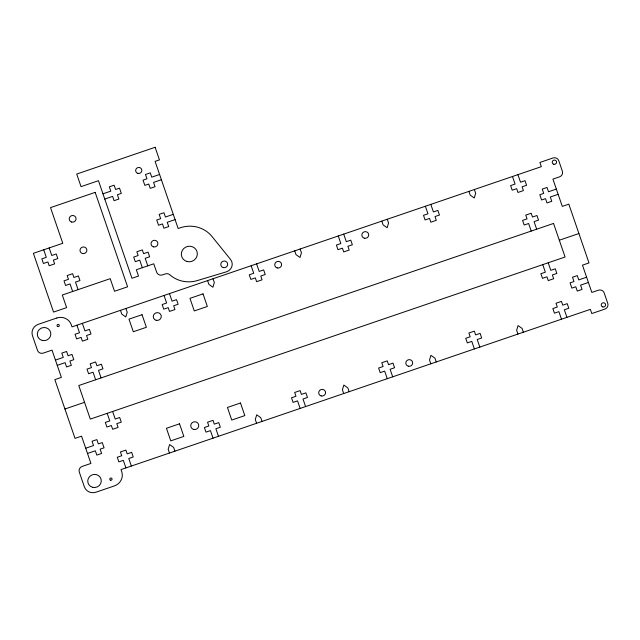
<?xml version="1.0" encoding="UTF-8"?>
<svg xmlns="http://www.w3.org/2000/svg" width="640" height="640" viewBox="0 0 640 640"><rect width="100%" height="100%" fill="white"/><g stroke="black" fill="none" stroke-linecap="round" stroke-linejoin="round"><path stroke-width="0.96" d="M102.968 193.816L110.808 191.136L109.328 186.832L114.12 185.2L115.6 189.504L119.52 188.16L121.32 193.408L117.4 194.744L118.88 199.048L114.088 200.688L112.608 196.384L104.768 199.064M159.592 174.48L151.752 177.16L150.272 172.856L145.48 174.496L146.96 178.792L143.04 180.136L144.84 185.376L148.76 184.04L150.24 188.344L155.032 186.704L153.552 182.408L161.392 179.728M173.28 214.352L165.44 217.032L163.968 212.728L159.176 214.368L160.648 218.664L156.728 220.008L158.536 225.248L162.456 223.912L163.928 228.216L168.72 226.576L167.248 222.28L175.088 219.6M55.44 360.088L63.28 357.408L61.8 353.112L66.592 351.472L68.072 355.776L71.992 354.44L73.792 359.68L69.872 361.024L71.352 365.32L66.56 366.96L65.08 362.656L57.24 365.336M556.344 189.08L548.504 191.752L547.032 187.456L542.24 189.088L543.712 193.392L539.792 194.728L541.592 199.976L545.512 198.64L546.992 202.936L551.784 201.304L550.304 197L558.144 194.328M64.936 409.008L84.536 402.32M559.312 240.232L578.912 233.536M85.704 448.224L93.544 445.544L92.064 441.248L96.856 439.608L98.336 443.912L102.256 442.576L104.056 447.816L100.136 449.16L101.616 453.456L96.824 455.096L95.344 450.792L87.504 453.472M586.608 277.216L578.768 279.888L577.296 275.592L572.504 277.224L573.976 281.528L570.056 282.864L571.864 288.112L575.784 286.776L577.256 291.072L582.048 289.44L580.576 285.136L588.416 282.464M517.936 174.648L520.528 182.2L524.992 180.672L526.576 185.296L522.112 186.816L523.408 190.592L517.968 192.456L516.664 188.672L512.2 190.2L510.616 185.584L515.08 184.056L512.488 176.504M536.672 229.208L534.072 221.648L538.536 220.128L536.952 215.512L532.488 217.032L531.192 213.256L525.744 215.112L527.048 218.896L522.576 220.416L524.168 225.032L528.632 223.512L531.224 231.064M548.2 262.784L550.792 270.336L555.256 268.808L556.84 273.432L552.376 274.952L553.672 278.728L548.232 280.592L546.936 276.808L542.472 278.336L540.88 273.72L545.344 272.192L542.752 264.64M566.936 317.344L564.336 309.784L568.808 308.264L567.216 303.648L562.752 305.168L561.456 301.392L556.016 303.248L557.312 307.032L552.848 308.552L554.432 313.168L558.896 311.648L561.488 319.2M474.376 189.512L475.672 193.296L474.248 198L470.232 195.152L468.928 191.376M523.376 332.208L522.08 328.432L518.064 325.584L516.632 330.296L517.936 334.072M430.816 204.384L433.416 211.944L437.88 210.416L439.464 215.032L435 216.56L436.296 220.336L430.848 222.192L429.552 218.416L425.088 219.944L423.504 215.32L427.968 213.8L425.376 206.248M479.816 347.08L477.224 339.528L481.688 338L480.104 333.384L475.64 334.912L474.344 331.136L468.896 332.992L470.192 336.768L465.728 338.296L467.32 342.912L471.784 341.384L474.376 348.944M387.264 219.256L388.56 223.032L387.136 227.744L383.112 224.896L381.816 221.112M436.264 361.952L434.968 358.176L430.944 355.328L429.52 360.032L430.816 363.808M343.704 234.128L346.296 241.68L350.76 240.16L352.352 244.776L347.88 246.296L349.184 250.072L343.736 251.936L342.44 248.16L337.976 249.68L336.392 245.064L340.856 243.536L338.256 235.984M392.704 376.824L390.112 369.272L394.576 367.744L392.992 363.128L388.528 364.648L387.232 360.872L381.784 362.736L383.08 366.512L378.616 368.032L380.2 372.648L384.664 371.128L387.264 378.68M300.144 249L301.448 252.776L300.016 257.48L296 254.632L294.704 250.856M349.144 391.696L347.848 387.912L343.832 385.064L342.408 389.776L343.704 393.552M256.592 263.864L259.184 271.424L263.648 269.896L265.232 274.512L260.768 276.04L262.064 279.816L256.624 281.672L255.328 277.896L250.864 279.424L249.272 274.808L253.736 273.28L251.144 265.728M305.592 406.56L303 399.008L307.464 397.488L305.872 392.864L301.408 394.392L300.112 390.616L294.672 392.472L295.968 396.248L291.504 397.776L293.088 402.392L297.552 400.864L300.144 408.424M213.032 278.736L214.328 282.512L212.904 287.224L208.888 284.376L207.592 280.6M262.032 421.432L260.736 417.656L256.72 414.808L255.288 419.512L256.592 423.296M169.472 293.608L172.072 301.16L176.536 299.64L178.12 304.256L173.656 305.776L174.952 309.56L169.504 311.416L168.208 307.64L163.744 309.16L162.16 304.544L166.624 303.024L164.032 295.464M218.48 436.304L215.88 428.752L220.344 427.224L218.76 422.608L214.296 424.136L213 420.352L207.552 422.216L208.856 425.992L204.384 427.512L205.976 432.136L210.44 430.608L213.032 438.16M147.776 265.848L145.184 258.296L149.648 256.768L148.064 252.152L143.6 253.68L142.304 249.896L136.856 251.76L138.152 255.536L133.688 257.064L135.272 261.68L139.736 260.152L142.336 267.704M125.92 308.48L127.216 312.256L125.792 316.96L121.768 314.112L120.472 310.336M174.92 451.176L173.624 447.4L169.6 444.552L168.176 449.256L169.472 453.032M78.088 289.64L75.488 282.088L79.96 280.56L78.368 275.944L73.904 277.472L72.608 273.696L67.168 275.552L68.464 279.328L64 280.856L65.584 285.472L70.048 283.944L72.64 291.496M82.36 323.352L84.952 330.904L89.416 329.376L91.008 333.992L86.544 335.52L87.84 339.296L82.392 341.152L81.096 337.376L76.632 338.904L75.048 334.288L79.512 332.76L76.92 325.208M101.096 377.912L98.504 370.352L102.968 368.832L101.384 364.216L96.92 365.736L95.624 361.96L90.176 363.816L91.472 367.6L87.008 369.12L88.592 373.736L93.056 372.216L95.656 379.768M112.624 411.488L115.224 419.04L119.688 417.512L121.272 422.128L116.808 423.656L118.104 427.432L112.656 429.288L111.36 425.512L106.896 427.04L105.312 422.424L109.776 420.896L107.184 413.344M131.36 466.048L128.768 458.488L133.232 456.968L131.648 452.352L127.184 453.872L125.888 450.096L120.44 451.952L121.736 455.728L117.272 457.256L118.856 461.872L123.32 460.352L125.92 467.904M49.168 247.936L51.76 255.488L56.224 253.968L57.808 258.584L53.344 260.104L54.64 263.88L49.2 265.744L47.904 261.968L43.432 263.488L41.848 258.872L46.312 257.352L43.72 249.792M155.12 147.288L76.72 174.056L81.04 186.648L98.464 180.696L131.968 278.28L138.504 276.048L136.344 269.752L153.768 263.8L156.648 272.2A4.6 4.44 -17.5 0 0 162.448 274.904L165.28 273.936A4.6 4.44 -17.5 0 1 169.84 274.808A28.768 27.736 -17.5 0 0 197.288 280.576L226.448 271.808A8.056 7.768 -17.5 0 0 230.576 259.48L212.032 236.544A28.768 27.736 -17.5 0 0 180.328 227.776L178.144 228.52L155.088 161.368L159.44 159.88L155.12 147.288M95.176 192.376L50.528 207.616L62.776 243.288L33.376 253.328L53.552 312.08L66.616 307.624L62.296 295.032L110.208 278.672L114.536 291.264L127.6 286.8L95.176 192.376M56.8 318.008L38.288 324.328A9.208 8.872 -17.5 0 0 32.464 335.696L37.504 350.384A4.6 4.44 -17.5 0 0 43.304 353.096L52.016 350.12L61.384 377.4L54.848 379.632L75.024 438.384L81.56 436.16L90.928 463.44L82.216 466.408A4.6 4.44 -17.5 0 0 79.304 472.096L84.344 486.784A9.208 8.872 -17.5 0 0 95.936 492.208L114.448 485.888A11.504 11.096 -17.5 0 0 121.736 471.672L121.016 469.576L590.344 309.352L591.784 313.544L604.856 309.088A4.6 4.44 -17.5 0 0 607.768 303.4L604.168 292.912A4.6 4.44 -17.5 0 0 598.368 290.2L591.832 292.432L582.464 265.152L589 262.92L568.824 204.16L562.288 206.392L552.92 179.112L559.456 176.88A4.6 4.44 -17.5 0 0 562.368 171.2L558.768 160.704A4.6 4.44 -17.5 0 0 552.968 157.992L539.904 162.456L541.344 166.656L72.016 326.88L71.296 324.784A11.504 11.096 -17.5 0 0 56.8 318.008M142.048 314.696L128.976 319.16L133.304 331.744L146.368 327.288L142.048 314.696M203.024 293.88L189.96 298.336L194.28 310.928L207.344 306.464L203.024 293.88M553.544 223.44L78.776 385.528L90.304 419.104L565.08 257.016L553.544 223.44M179.512 423.816L166.448 428.28L170.768 440.864L183.84 436.408L179.512 423.816M240.496 403L227.432 407.456L231.752 420.048L244.816 415.592L240.496 403M193.656 429.424A4.024 3.88 -17.5 0 0 198.632 424.616A4.024 3.88 -17.5 0 0 191.944 422.912A4.024 3.88 -17.5 0 0 193.656 429.424M156.184 320.296A4.024 3.88 -17.5 0 0 161.168 315.496A4.024 3.88 -17.5 0 0 154.472 313.792A4.024 3.88 -17.5 0 0 156.184 320.296M277.232 267.936A3.448 3.328 -17.5 0 0 281.504 263.816A3.448 3.328 -17.5 0 0 275.768 262.36A3.448 3.328 -17.5 0 0 277.232 267.936M364.344 238.2A3.448 3.328 -17.5 0 0 368.616 234.08A3.448 3.328 -17.5 0 0 362.88 232.624A3.448 3.328 -17.5 0 0 364.344 238.2M42.232 340.432A6.792 6.544 -17.5 0 0 50.632 332.328A6.792 6.544 -17.5 0 0 39.352 329.464A6.792 6.544 -17.5 0 0 42.232 340.432M57.856 326.592A1.152 1.112 -17.5 0 0 59.28 325.216A1.152 1.112 -17.5 0 0 57.368 324.728A1.152 1.112 -17.5 0 0 57.856 326.592M553.816 164.24A2.184 2.104 -17.5 0 0 556.528 161.632A2.184 2.104 -17.5 0 0 552.896 160.704A2.184 2.104 -17.5 0 0 553.816 164.24M602.824 306.936A2.184 2.104 -17.5 0 0 605.528 304.328A2.184 2.104 -17.5 0 0 601.896 303.4A2.184 2.104 -17.5 0 0 602.824 306.936M110.6 480.2A1.152 1.112 -17.5 0 0 112.024 478.824A1.152 1.112 -17.5 0 0 110.112 478.344A1.152 1.112 -17.5 0 0 110.6 480.2M92.672 487.328A6.792 6.544 -17.5 0 0 101.072 479.224A6.792 6.544 -17.5 0 0 89.792 476.36A6.792 6.544 -17.5 0 0 92.672 487.328M408.304 366.208A3.448 3.328 -17.5 0 0 412.576 362.088A3.448 3.328 -17.5 0 0 406.84 360.632A3.448 3.328 -17.5 0 0 408.304 366.208M321.192 395.944A3.448 3.328 -17.5 0 0 325.464 391.824A3.448 3.328 -17.5 0 0 319.728 390.368A3.448 3.328 -17.5 0 0 321.192 395.944M137.904 173.368A3.104 2.992 -17.5 0 0 141.752 169.664A3.104 2.992 -17.5 0 0 136.584 168.352A3.104 2.992 -17.5 0 0 137.904 173.368M223.28 267.6A3.448 3.328 -17.5 0 0 227.552 263.48A3.448 3.328 -17.5 0 0 221.816 262.024A3.448 3.328 -17.5 0 0 223.28 267.6M153.512 246.872A3.448 3.328 -17.5 0 0 157.784 242.752A3.448 3.328 -17.5 0 0 152.048 241.296A3.448 3.328 -17.5 0 0 153.512 246.872M187.152 261.544A8.056 7.768 -17.5 0 0 197.112 251.936A8.056 7.768 -17.5 0 0 183.736 248.536A8.056 7.768 -17.5 0 0 187.152 261.544M71.688 222.056A3.448 3.328 -17.5 0 0 75.96 217.936A3.448 3.328 -17.5 0 0 70.224 216.48A3.448 3.328 -17.5 0 0 71.688 222.056M82.496 253.536A3.448 3.328 -17.5 0 0 86.768 249.416A3.448 3.328 -17.5 0 0 81.032 247.96A3.448 3.328 -17.5 0 0 82.496 253.536"/></g></svg>
